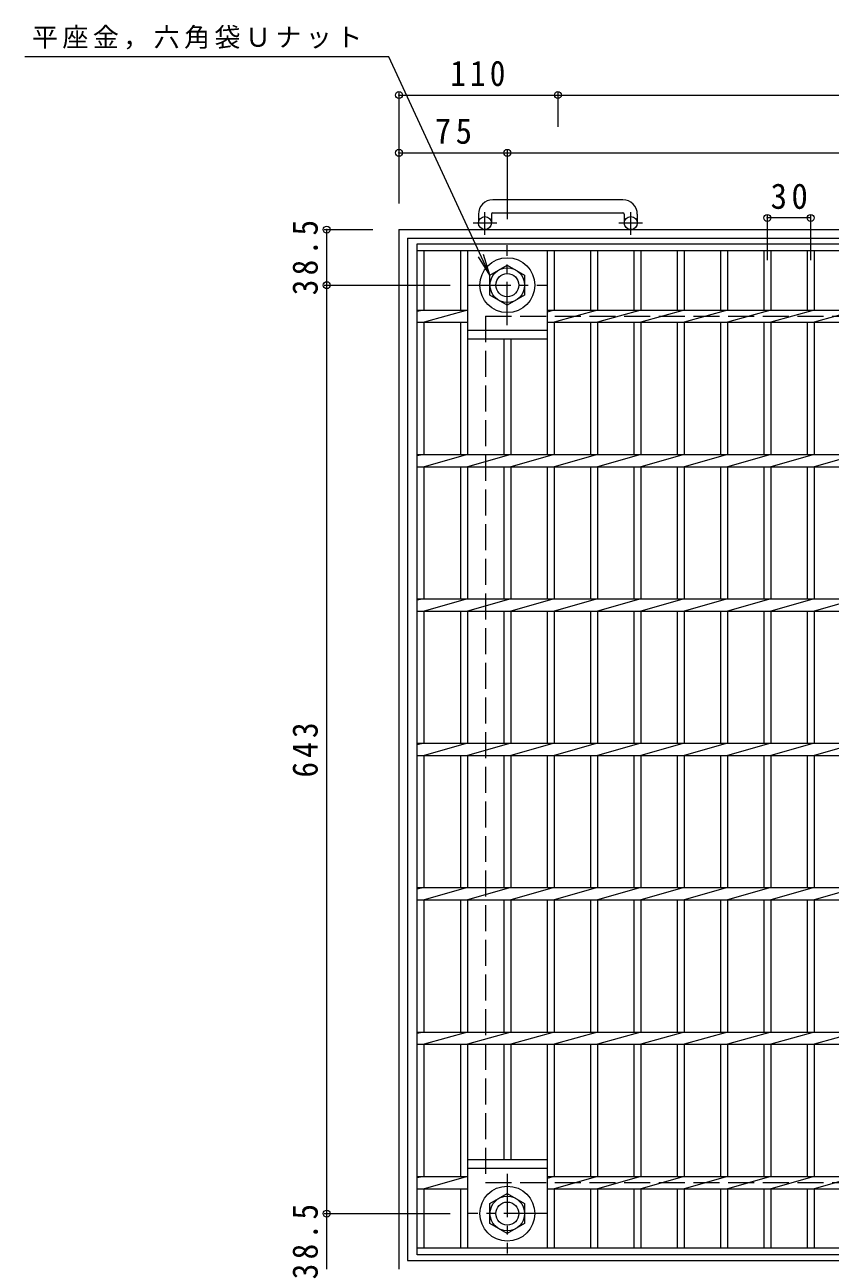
# Model space of a CAD drawing. Units: millimetres at full size, sheet at 1:6. Extents: x -934 to 1068, y -824 to 811.
# Drawn here: x -934 to -376, y -150 to 707 of the extents above; entities that cross this region are included whole.
import ezdxf

# ---------------------------------------------------------------- set-up
doc = ezdxf.new("R2010")
doc.units = ezdxf.units.MM
doc.header["$LTSCALE"] = 6
doc.header["$PDMODE"] = 32
doc.header["$PDSIZE"] = 4.8
doc.linetypes.add('CHAIN1', pattern=[8, 5, -1, 1, -1])
doc.linetypes.add('DASHED3', pattern=[4, 3, -1])
for name, color, linetype, lineweight in [('E-1', 2, 'Continuous', 9), ('E-2', 3, 'Continuous', 9), ('E-4', 7, 'Continuous', 9), ('E-5', 7, 'Continuous', 9), ('E-C', 7, 'Continuous', 9)]:
    doc.layers.add(name, color=color, linetype=linetype, lineweight=lineweight)
doc.styles.add('ＭＳ ゴシック', font='')
doc.styles.get('ＭＳ ゴシック').set_extended_font_data('MS Gothic')

msp = doc.modelspace()

# ---------------------------------------------------------------- linework, layer by layer
at = {"layer": 'E-1'}
for p, q in [((-519.622, 586.116), (-609.622, 586.116)), ((-619.622, 576.116), (-619.622, 570.015)), ((-610.622, 576.116), (-610.622, 570.015)), ((-609.622, 577.116), (-519.622, 577.116)), ((-518.622, 576.116), (-518.622, 570.015)), ((-509.622, 576.116), (-509.622, 570.015)), ((-674.622, 565.515), (-674.622, -154.485)), ((-668.622, 559.515), (-668.622, -148.485)), ((-668.622, -148.485), (39.378, -148.485))]:
    msp.add_line(p, q, dxfattribs=at)
at = {"layer": 'E-1', "linetype": 'CHAIN1'}
for p, q in [((-615.122, 561.908), (-615.122, 577.506)), ((-514.122, 561.908), (-514.122, 577.506)), ((-606.959, 570.015), (-623.366, 570.015)), ((-505.959, 570.015), (-522.366, 570.015)), ((-599.622, 499.379), (-599.622, 554.652)), ((-627.258, 527.016), (-571.985, 527.016)), ((-599.622, -88.348), (-599.622, -143.621)), ((-571.985, -115.985), (-627.259, -115.985))]:
    msp.add_line(p, q, dxfattribs=at)
at = {"layer": 'E-1', "linetype": 'DASHED3'}
for p, q in [((-614.622, 505.516), (-614.622, -94.485)), ((-614.622, 505.516), (-14.622, 505.516)), ((-614.622, -94.485), (-14.622, -94.485))]:
    msp.add_line(p, q, dxfattribs=at)
at = {"layer": 'E-1'}
for points in [[(-674.622, 565.515), (45.378, 565.515), (45.378, -154.485)], [(-668.622, 559.515), (39.378, 559.515), (39.378, -148.485)]]:
    msp.add_lwpolyline(points, dxfattribs=at)
for points in [[(-587.622, 533.943), (-587.622, 520.087), (-599.622, 513.158), (-611.622, 520.087), (-611.622, 533.943), (-599.622, 540.872)], [(-611.622, -122.912), (-611.622, -109.056), (-599.622, -102.127), (-587.622, -109.056), (-587.622, -122.912), (-599.622, -129.841)]]:
    msp.add_lwpolyline(points, close=True, dxfattribs=at)
for centre, radius in [((-615.122, 570.015), 4.5), ((-514.122, 570.015), 4.5), ((-599.622, 527.016), 19), ((-599.622, 527.016), 12), ((-599.622, 527.016), 8), ((-599.622, -115.985), 19), ((-599.622, -115.985), 12), ((-599.622, -115.985), 8)]:
    msp.add_circle(centre, radius, dxfattribs=at)
for centre, radius, start, end in [((-609.622, 576.116), 10, 90, 180), ((-519.622, 576.116), 10, 0, 90), ((-609.622, 576.116), 1, 90, 180), ((-519.622, 576.116), 1, 0, 90)]:
    msp.add_arc(centre, radius, start, end, dxfattribs=at)
at = {"layer": 'E-2'}
for p, q in [((-662.122, 555.515), (32.878, 555.515)), ((-662.122, -144.485), (-662.122, 555.515)), ((-662.122, 551.016), (32.878, 551.016)), ((-657.122, 509.755), (-657.122, 551.016)), ((-632.121, 551.016), (-632.121, 509.755)), ((-627.122, 551.016), (-627.122, 409.755)), ((-572.122, 551.016), (-572.122, 409.755)), ((-567.122, 551.016), (-567.122, 509.755)), ((-542.121, 551.016), (-542.121, 509.755)), ((-537.122, 551.016), (-537.122, 509.755)), ((-512.122, 551.016), (-512.122, 509.755)), ((-507.121, 551.016), (-507.121, 509.755)), ((-482.121, 551.016), (-482.121, 509.755)), ((-477.122, 551.016), (-477.122, 509.755)), ((-452.121, 551.016), (-452.121, 509.755)), ((-447.122, 551.016), (-447.122, 509.755)), ((-422.122, 551.016), (-422.122, 509.755)), ((-417.122, 551.016), (-417.122, 509.755)), ((-392.122, 551.016), (-392.122, 509.755)), ((-387.122, 551.016), (-387.122, 509.755)), ((-657.122, 509.755), (-662.122, 508.755)), ((-662.122, 509.755), (-627.122, 509.755)), ((-627.122, 509.755), (-657.122, 501.275)), ((-567.122, 509.755), (-572.122, 508.342)), ((-572.122, 509.755), (-57.127, 509.755)), ((-537.122, 509.755), (-567.122, 501.275)), ((-507.121, 509.755), (-537.122, 501.275)), ((-477.122, 509.755), (-507.121, 501.275)), ((-447.122, 509.755), (-477.122, 501.275)), ((-417.121, 509.755), (-447.122, 501.275)), ((-387.122, 509.755), (-417.122, 501.275)), ((-357.122, 509.755), (-387.122, 501.275)), ((-662.122, 501.275), (-627.122, 501.275)), ((-657.122, 409.755), (-657.122, 501.275)), ((-632.121, 501.275), (-632.121, 409.755)), ((-572.122, 501.275), (-57.127, 501.275)), ((-567.122, 501.275), (-567.122, 409.755)), ((-542.121, 501.275), (-542.121, 409.755)), ((-537.122, 501.275), (-537.122, 409.755)), ((-512.122, 501.275), (-512.122, 409.755)), ((-507.121, 501.275), (-507.121, 409.755)), ((-482.121, 501.275), (-482.121, 409.755)), ((-477.122, 501.275), (-477.122, 409.755)), ((-452.121, 501.275), (-452.121, 409.755)), ((-447.122, 501.275), (-447.122, 409.755)), ((-422.122, 501.275), (-422.122, 409.755)), ((-417.122, 501.275), (-417.122, 409.755)), ((-392.122, 501.275), (-392.122, 409.755)), ((-387.122, 501.275), (-387.122, 409.755)), ((-572.122, 495.515), (-627.122, 495.515)), ((-572.122, 489.515), (-627.122, 489.515)), ((-602.122, 489.515), (-602.122, 409.755)), ((-597.121, 489.515), (-597.121, 409.755)), ((-662.122, 409.755), (32.878, 409.755)), ((-657.122, 409.755), (-662.122, 408.755)), ((-627.122, 409.755), (-657.122, 401.276)), ((-597.121, 409.755), (-627.122, 401.276)), ((-567.122, 409.755), (-597.121, 401.276)), ((-537.122, 409.755), (-567.122, 401.276)), ((-507.121, 409.755), (-537.122, 401.276)), ((-477.122, 409.755), (-507.121, 401.276)), ((-447.122, 409.755), (-477.122, 401.276)), ((-417.121, 409.755), (-447.122, 401.276)), ((-387.122, 409.755), (-417.122, 401.276)), ((-357.122, 409.755), (-387.122, 401.276)), ((-662.122, 401.276), (32.878, 401.276)), ((-657.122, 309.755), (-657.122, 401.276)), ((-632.121, 401.276), (-632.121, 309.755)), ((-627.122, 401.276), (-627.122, 309.755)), ((-602.122, 401.276), (-602.122, 309.755)), ((-597.121, 401.276), (-597.121, 309.755)), ((-572.122, 401.276), (-572.122, 309.755)), ((-567.122, 401.276), (-567.122, 309.755)), ((-542.121, 401.276), (-542.121, 309.755)), ((-537.122, 401.276), (-537.122, 309.755)), ((-512.122, 401.276), (-512.122, 309.755)), ((-507.121, 401.276), (-507.121, 309.755)), ((-482.121, 401.276), (-482.121, 309.755)), ((-477.122, 401.276), (-477.122, 309.755)), ((-452.121, 401.276), (-452.121, 309.755)), ((-447.122, 401.276), (-447.122, 309.755)), ((-422.122, 401.276), (-422.122, 309.755)), ((-417.122, 401.276), (-417.122, 309.755)), ((-392.122, 401.276), (-392.122, 309.755)), ((-387.122, 401.276), (-387.122, 309.755)), ((-662.122, 309.755), (32.878, 309.755)), ((-657.122, 309.755), (-662.122, 308.755)), ((-627.122, 309.755), (-657.122, 301.276)), ((-597.121, 309.755), (-627.122, 301.276)), ((-567.122, 309.755), (-597.121, 301.276)), ((-537.122, 309.755), (-567.122, 301.276)), ((-507.121, 309.755), (-537.122, 301.276)), ((-477.122, 309.755), (-507.121, 301.276)), ((-447.122, 309.755), (-477.122, 301.276)), ((-417.121, 309.755), (-447.122, 301.276)), ((-387.122, 309.755), (-417.122, 301.276)), ((-357.122, 309.755), (-387.122, 301.276)), ((-662.122, 301.276), (32.878, 301.276)), ((-657.122, 209.755), (-657.122, 301.276)), ((-632.121, 301.276), (-632.121, 209.755)), ((-627.122, 301.276), (-627.122, 209.755)), ((-602.122, 301.276), (-602.122, 209.755)), ((-597.121, 301.276), (-597.121, 209.755)), ((-572.122, 301.276), (-572.122, 209.755)), ((-567.122, 301.276), (-567.122, 209.755)), ((-542.121, 301.276), (-542.121, 209.755)), ((-537.122, 301.276), (-537.122, 209.755)), ((-512.122, 301.276), (-512.122, 209.755)), ((-507.121, 301.276), (-507.121, 209.755)), ((-482.121, 301.276), (-482.121, 209.755)), ((-477.122, 301.276), (-477.122, 209.755)), ((-452.121, 301.276), (-452.121, 209.755)), ((-447.122, 301.276), (-447.122, 209.755)), ((-422.122, 301.276), (-422.122, 209.755)), ((-417.122, 301.276), (-417.122, 209.755)), ((-392.122, 301.276), (-392.122, 209.755)), ((-387.122, 301.276), (-387.122, 209.755)), ((-662.122, 209.755), (32.878, 209.755)), ((-657.122, 209.755), (-662.122, 208.755)), ((-627.122, 209.755), (-657.122, 201.276)), ((-597.121, 209.755), (-627.122, 201.276)), ((-567.122, 209.755), (-597.121, 201.276)), ((-537.122, 209.755), (-567.122, 201.276)), ((-507.121, 209.755), (-537.122, 201.276)), ((-477.122, 209.755), (-507.121, 201.276)), ((-447.122, 209.755), (-477.122, 201.276)), ((-417.121, 209.755), (-447.122, 201.276)), ((-387.122, 209.755), (-417.122, 201.276)), ((-357.122, 209.755), (-387.122, 201.276)), ((-662.122, 201.276), (32.878, 201.276)), ((-657.122, 109.755), (-657.122, 201.276)), ((-632.121, 201.276), (-632.121, 109.755)), ((-627.122, 201.276), (-627.122, 109.755)), ((-602.122, 201.276), (-602.122, 109.755)), ((-597.121, 201.276), (-597.121, 109.755)), ((-572.122, 201.276), (-572.122, 109.755)), ((-567.122, 201.276), (-567.122, 109.755)), ((-542.121, 201.276), (-542.121, 109.755)), ((-537.122, 201.276), (-537.122, 109.755)), ((-512.122, 201.276), (-512.122, 109.755)), ((-507.121, 201.276), (-507.121, 109.755)), ((-482.121, 201.276), (-482.121, 109.755)), ((-477.122, 201.276), (-477.122, 109.755)), ((-452.121, 201.276), (-452.121, 109.755)), ((-447.122, 201.276), (-447.122, 109.755)), ((-422.122, 201.276), (-422.122, 109.755)), ((-417.122, 201.276), (-417.122, 109.755)), ((-392.122, 201.276), (-392.122, 109.755)), ((-387.122, 201.276), (-387.122, 109.755)), ((-662.122, 109.755), (32.878, 109.755)), ((-657.122, 109.755), (-662.122, 108.755)), ((-627.122, 109.755), (-657.122, 101.276)), ((-597.121, 109.755), (-627.122, 101.276)), ((-567.122, 109.755), (-597.121, 101.276)), ((-537.122, 109.755), (-567.122, 101.276)), ((-507.121, 109.755), (-537.122, 101.276)), ((-477.122, 109.755), (-507.121, 101.276)), ((-447.122, 109.755), (-477.122, 101.276)), ((-417.121, 109.755), (-447.122, 101.276)), ((-387.122, 109.755), (-417.122, 101.276)), ((-357.122, 109.755), (-387.122, 101.276)), ((-662.122, 101.276), (32.878, 101.276)), ((-657.122, 9.755), (-657.122, 101.276)), ((-632.121, 101.276), (-632.121, 9.755)), ((-627.122, 101.276), (-627.122, 9.755)), ((-602.122, 101.276), (-602.122, 9.755)), ((-597.121, 101.276), (-597.121, 9.755)), ((-572.122, 101.276), (-572.122, 9.755)), ((-567.122, 101.276), (-567.122, 9.755)), ((-542.121, 101.276), (-542.121, 9.755)), ((-537.122, 101.276), (-537.122, 9.755)), ((-512.122, 101.276), (-512.122, 9.755)), ((-507.121, 101.276), (-507.121, 9.755)), ((-482.121, 101.276), (-482.121, 9.755)), ((-477.122, 101.276), (-477.122, 9.755)), ((-452.121, 101.276), (-452.121, 9.755)), ((-447.122, 101.276), (-447.122, 9.755)), ((-422.122, 101.276), (-422.122, 9.755)), ((-417.122, 101.276), (-417.122, 9.755)), ((-392.122, 101.276), (-392.122, 9.755)), ((-387.122, 101.276), (-387.122, 9.755)), ((-662.122, 9.755), (32.878, 9.755)), ((-657.122, 9.755), (-662.122, 8.755)), ((-627.122, 9.755), (-657.122, 1.276)), ((-597.121, 9.755), (-627.122, 1.276)), ((-567.122, 9.755), (-597.121, 1.276)), ((-537.122, 9.755), (-567.122, 1.276)), ((-507.121, 9.755), (-537.122, 1.276)), ((-477.122, 9.755), (-507.121, 1.276)), ((-447.122, 9.755), (-477.122, 1.276)), ((-417.121, 9.755), (-447.122, 1.276)), ((-387.122, 9.755), (-417.122, 1.276)), ((-357.122, 9.755), (-387.122, 1.276)), ((-662.122, 1.276), (32.878, 1.276)), ((-657.122, -90.245), (-657.122, 1.276)), ((-632.121, 1.276), (-632.121, -90.245)), ((-627.122, 1.276), (-627.122, -139.985)), ((-602.122, 1.276), (-602.122, -78.485)), ((-597.121, 1.276), (-597.121, -78.485)), ((-572.122, 1.276), (-572.122, -139.985)), ((-567.122, 1.276), (-567.122, -90.245)), ((-542.121, 1.276), (-542.121, -90.245)), ((-537.122, 1.276), (-537.122, -90.245)), ((-512.122, 1.276), (-512.122, -90.245)), ((-507.121, 1.276), (-507.121, -90.245)), ((-482.121, 1.276), (-482.121, -90.245)), ((-477.122, 1.276), (-477.122, -90.245)), ((-452.121, 1.276), (-452.121, -90.245)), ((-447.122, 1.276), (-447.122, -90.245)), ((-422.122, 1.276), (-422.122, -90.245)), ((-417.122, 1.276), (-417.122, -90.245)), ((-392.122, 1.276), (-392.122, -90.245)), ((-387.122, 1.276), (-387.122, -90.245)), ((-627.122, -78.485), (-572.122, -78.485)), ((-627.122, -84.484), (-572.122, -84.484)), ((-657.122, -90.245), (-662.122, -91.245)), ((-662.122, -90.245), (-627.122, -90.245)), ((-627.122, -90.245), (-657.122, -98.724)), ((-567.122, -90.245), (-572.122, -91.658)), ((-572.122, -90.245), (-57.127, -90.245)), ((-537.122, -90.245), (-567.122, -98.724)), ((-507.121, -90.245), (-537.122, -98.724)), ((-477.122, -90.245), (-507.121, -98.724)), ((-447.122, -90.245), (-477.122, -98.724)), ((-417.121, -90.245), (-447.122, -98.724)), ((-387.122, -90.245), (-417.122, -98.724)), ((-357.122, -90.245), (-387.122, -98.724)), ((-662.122, -98.724), (-627.122, -98.724)), ((-657.122, -139.985), (-657.122, -98.724)), ((-632.121, -98.724), (-632.121, -139.985)), ((-572.122, -98.724), (-57.127, -98.724)), ((-567.122, -98.724), (-567.122, -139.985)), ((-542.121, -98.724), (-542.121, -139.985)), ((-537.122, -98.724), (-537.122, -139.985)), ((-512.122, -98.724), (-512.122, -139.985)), ((-507.121, -98.724), (-507.121, -139.985)), ((-482.121, -98.724), (-482.121, -139.985)), ((-477.122, -98.724), (-477.122, -139.985)), ((-452.121, -98.724), (-452.121, -139.985)), ((-447.122, -98.724), (-447.122, -139.985)), ((-422.122, -98.724), (-422.122, -139.985)), ((-417.122, -98.724), (-417.122, -139.985)), ((-392.122, -98.724), (-392.122, -139.985)), ((-387.122, -98.724), (-387.122, -139.985)), ((32.878, -139.985), (-662.122, -139.985)), ((32.878, -144.485), (-662.122, -144.485))]:
    msp.add_line(p, q, dxfattribs=at)
at = {"layer": 'E-4'}
for p, q in [((-674.622, 660.46), (-674.622, 620.46)), ((-564.622, 660.46), (-564.622, 636.66)), ((-674.622, 658.66), (-564.622, 658.66)), ((-564.622, 658.66), (-64.622, 658.66)), ((-419.621, 575.385), (-419.621, 544.364)), ((-389.622, 575.385), (-389.622, 544.364)), ((-389.622, 573.585), (-419.621, 573.585))]:
    msp.add_line(p, q, dxfattribs=at)
for p in [(-674.622, 658.66), (-564.622, 658.66), (-419.621, 573.585), (-389.622, 573.585)]:
    msp.add_point(p, dxfattribs=at)
at = {"layer": 'E-5'}
for q in [(-619.651, 546.613), (-616.099, 548.259)]:
    msp.add_line((-611.622, 533.943), q, dxfattribs=at)
msp.add_lwpolyline([(-611.622, 533.943), (-681.745, 685.25), (-933.709, 685.25)], dxfattribs=at)
at = {"layer": 'E-C'}
for p, q in [((-674.622, 620.46), (-674.622, 583.515)), ((-674.622, 618.66), (-599.622, 618.66)), ((-599.622, 620.46), (-599.622, 572.652)), ((-599.622, 618.66), (-29.622, 618.66)), ((-726.422, 565.515), (-692.622, 565.515)), ((-724.622, 527.016), (-724.622, 565.515)), ((-726.422, 527.016), (-639.122, 527.016)), ((-724.622, -115.985), (-724.622, 527.016)), ((-726.422, -115.985), (-639.122, -115.985)), ((-724.622, -154.485), (-724.622, -115.985))]:
    msp.add_line(p, q, dxfattribs=at)
for p in [(-674.622, 618.66), (-599.622, 618.66), (-724.622, 565.515), (-724.622, 527.016), (-724.622, -115.985)]:
    msp.add_point(p, dxfattribs=at)

# ---------------------------------------------------------------- texts
at = {"layer": 'E-4', "color": 2, "char_height": 17.6, "attachment_point": 7, "style": 'ＭＳ ゴシック'}
for s, insert in [('\\T1.27;\\W0.9;110', (-639.122, 664.66)), ('\\T1.27;\\W0.95;30', (-417.371, 579.585))]:
    msp.add_mtext(s, dxfattribs=dict(at, insert=insert))
at = {"layer": 'E-5', "insert": (-928.709, 690.25), "char_height": 13.2, "attachment_point": 7, "style": 'ＭＳ ゴシック'}
msp.add_mtext('\\T1.17;平座金，六角袋Ｕナット', dxfattribs=at)
at = {"layer": 'E-C', "color": 2, "insert": (-649.872, 624.66), "char_height": 17.6, "attachment_point": 7, "style": 'ＭＳ ゴシック'}
msp.add_mtext('\\T1.27;\\W0.95;75', dxfattribs=at)
at = {"layer": 'E-C', "color": 2, "char_height": 17.6, "attachment_point": 7, "rotation": 90, "style": 'ＭＳ ゴシック'}
for s, insert in [('\\T1.28;\\W0.9;38.5', (-730.622, 520.015)), ('\\T1.27;\\W0.9;643', (-730.622, 186.015)), ('\\T1.28;\\W0.9;38.5', (-730.622, -161.485))]:
    msp.add_mtext(s, dxfattribs=dict(at, insert=insert))

doc.saveas('drawing.dxf')
